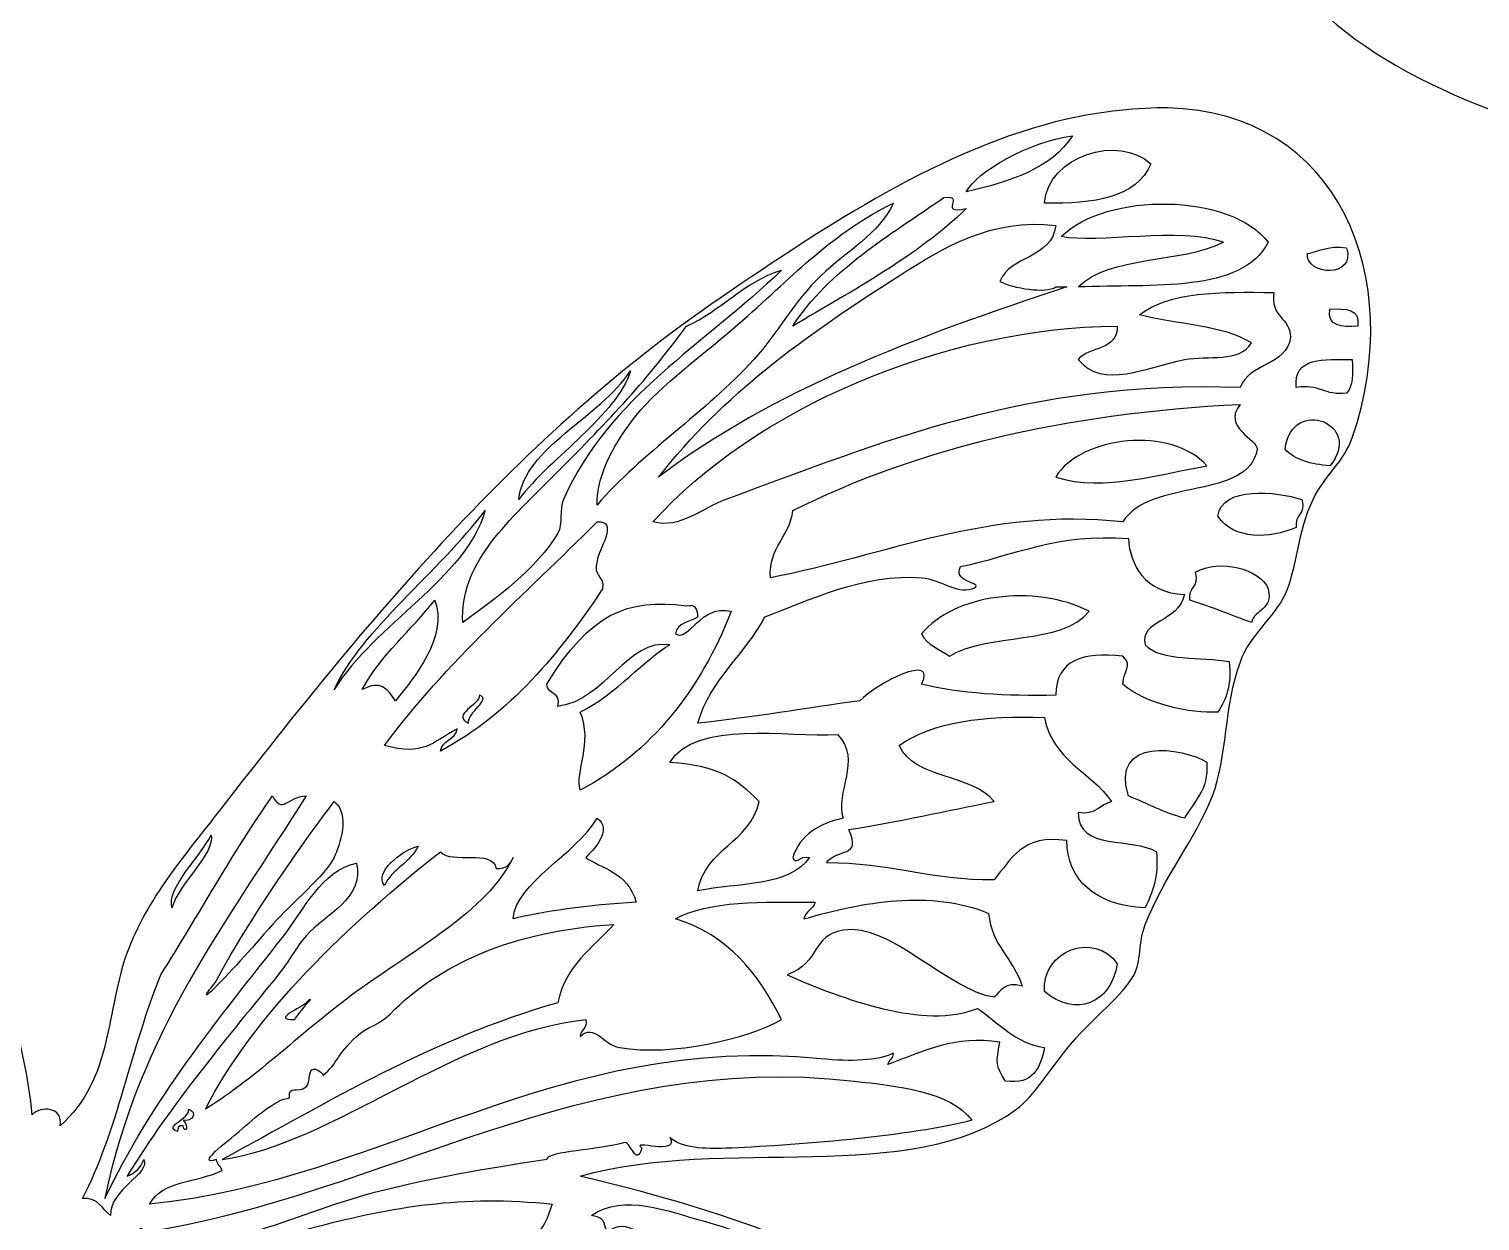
# Model space of a CAD drawing. Header units: centimetres. Extents: x -64 to 65, y -66 to 66.
# Drawn here: x -10.832 to -8.226, y -56.397 to -54.255 of the extents above; entities that cross this region are included whole.
import ezdxf

# ---------------------------------------------------------------- set-up
doc = ezdxf.new("R2010")
doc.units = ezdxf.units.CM
doc.header["$MEASUREMENT"] = 0
doc.layers.add('Layer 1', color=7, linetype='Continuous')

msp = doc.modelspace()

# ---------------------------------------------------------------- linework, layer by layer
at = {"layer": 'Layer 1'}
for points, knots in [([(-6.26168, -50.54298), (-6.20718, -50.61315), (-6.20913, -50.66188), (-6.31042, -50.68916), (-6.31042, -50.68916), (-6.29076, -50.78317), (-6.08727, -50.69339), (-6.16424, -50.88403), (-6.16424, -50.88403), (-6.0428, -50.84305), (-5.9032, -50.82027), (-5.72569, -50.83529), (-5.72569, -50.83529), (-5.65298, -51.11993), (-5.26013, -51.08442), (-4.99478, -51.17642), (-4.99478, -51.17642), (-5.0935, -51.35557), (-4.94488, -51.32374), (-4.79989, -51.37131), (-4.79989, -51.37131), (-4.77925, -51.47315), (-4.83331, -51.50037), (-4.8486, -51.5662), (-4.8486, -51.5662), (-4.72223, -51.63473), (-4.52631, -51.63375), (-4.41008, -51.71238), (-4.41008, -51.71238), (-4.55047, -51.9395), (-4.29096, -51.95593), (-4.11772, -52.00472), (-4.11772, -52.00472), (-4.27443, -52.19014), (-4.06218, -52.18802), (-4.16646, -52.34585), (-4.16646, -52.34585), (-4.12503, -52.41811), (-4.04383, -52.45063), (-3.92283, -52.44332), (-3.92283, -52.44332), (-3.98024, -52.65829), (-3.86462, -52.83146), (-3.63047, -52.88184), (-3.63047, -52.88184), (-3.46243, -53.27221), (-3.70754, -53.49025), (-3.48429, -53.66149), (-3.48429, -53.66149), (-3.50559, -53.72144), (-3.54668, -53.76153), (-3.63047, -53.75894), (-3.63047, -53.75894), (-3.63846, -53.91311), (-3.50098, -53.92176), (-3.533, -54.10004), (-3.533, -54.10004), (-3.7135, -54.08443), (-3.60068, -54.79841), (-3.82536, -54.83095), (-3.82536, -54.83095), (-3.82644, -54.94573), (-3.74141, -54.97441), (-3.77662, -55.12329), (-3.77662, -55.12329), (-3.9096, -55.1588), (-3.87473, -55.02645), (-3.97157, -55.02582), (-3.97157, -55.02582), (-3.89955, -55.24394), (-4.11426, -55.17552), (-4.06902, -55.36695), (-4.06902, -55.36695), (-4.1838, -55.36803), (-4.2125, -55.28297), (-4.36138, -55.31821), (-4.36138, -55.31821), (-4.42967, -55.33541), (-4.36561, -55.40399), (-4.31264, -55.41568), (-4.31264, -55.41568), (-4.61048, -55.56607), (-4.97233, -55.36157), (-5.14102, -55.22076), (-5.14102, -55.22076), (-5.5847, -55.3345), (-6.12929, -55.22891), (-6.55408, -55.17202), (-6.55408, -55.17202), (-6.57744, -55.01869), (-6.48465, -54.98155), (-6.45661, -54.87966), (-6.45661, -54.87966), (-6.74694, -54.74766), (-7.13072, -54.70916), (-7.28497, -54.44111), (-7.28497, -54.44111), (-7.62287, -54.59639), (-8.443, -54.44452), (-8.60061, -54.10004), (-8.60061, -54.10004), (-8.38288, -54.0885), (-8.06282, -53.98063), (-7.8697, -54.10004), (-7.8697, -54.10004), (-7.82864, -53.79836), (-8.6303, -53.91912), (-8.84424, -53.71023), (-8.84424, -53.71023), (-8.86461, -53.43001), (-8.34449, -53.6902), (-8.30825, -53.4666), (-8.30825, -53.4666), (-8.81829, -52.97485), (-9.20373, -53.86337), (-9.72131, -53.66152), (-9.72131, -53.66152), (-9.68959, -53.23848), (-9.2912, -53.18204), (-9.08787, -52.93061), (-9.08787, -52.93061), (-8.97185, -52.47812), (-8.89197, -51.98959), (-8.84424, -51.46879), (-8.84424, -51.46879), (-8.68274, -51.4354), (-8.62339, -51.29985), (-8.60061, -51.12772), (-8.60061, -51.12772), (-8.12081, -51.03903), (-8.06848, -50.52286), (-7.38244, -50.64046), (-7.38244, -50.64046), (-7.13471, -50.45784), (-6.80642, -50.30312), (-6.55408, -50.59172), (-6.55408, -50.59172), (-6.43922, -50.5928), (-6.41056, -50.50777), (-6.26168, -50.54298)], [0, 0, 0, 0, 0.0277778, 0.0277778, 0.0277778, 0.0277778, 0.0555556, 0.0555556, 0.0555556, 0.0555556, 0.0833333, 0.0833333, 0.0833333, 0.0833333, 0.1111111, 0.1111111, 0.1111111, 0.1111111, 0.1388889, 0.1388889, 0.1388889, 0.1388889, 0.1666667, 0.1666667, 0.1666667, 0.1666667, 0.1944444, 0.1944444, 0.1944444, 0.1944444, 0.2222222, 0.2222222, 0.2222222, 0.2222222, 0.25, 0.25, 0.25, 0.25, 0.2777778, 0.2777778, 0.2777778, 0.2777778, 0.3055556, 0.3055556, 0.3055556, 0.3055556, 0.3333333, 0.3333333, 0.3333333, 0.3333333, 0.3611111, 0.3611111, 0.3611111, 0.3611111, 0.3888889, 0.3888889, 0.3888889, 0.3888889, 0.4166667, 0.4166667, 0.4166667, 0.4166667, 0.4444444, 0.4444444, 0.4444444, 0.4444444, 0.4722222, 0.4722222, 0.4722222, 0.4722222, 0.5, 0.5, 0.5, 0.5, 0.5277778, 0.5277778, 0.5277778, 0.5277778, 0.5555556, 0.5555556, 0.5555556, 0.5555556, 0.5833333, 0.5833333, 0.5833333, 0.5833333, 0.6111111, 0.6111111, 0.6111111, 0.6111111, 0.6388889, 0.6388889, 0.6388889, 0.6388889, 0.6666667, 0.6666667, 0.6666667, 0.6666667, 0.6944444, 0.6944444, 0.6944444, 0.6944444, 0.7222222, 0.7222222, 0.7222222, 0.7222222, 0.75, 0.75, 0.75, 0.75, 0.7777778, 0.7777778, 0.7777778, 0.7777778, 0.8055556, 0.8055556, 0.8055556, 0.8055556, 0.8333333, 0.8333333, 0.8333333, 0.8333333, 0.8611111, 0.8611111, 0.8611111, 0.8611111, 0.8888889, 0.8888889, 0.8888889, 0.8888889, 0.9166667, 0.9166667, 0.9166667, 0.9166667, 0.9444444, 0.9444444, 0.9444444, 0.9444444, 1, 1, 1, 1]), ([(-14.84953, -52.34064), (-14.73362, -52.4392), (-14.82384, -52.47216), (-14.84953, -52.61554), (-14.84953, -52.61554), (-14.48565, -52.98733), (-13.67118, -53.01953), (-13.00385, -52.96897), (-13.00385, -52.96897), (-12.82295, -52.45608), (-12.74281, -51.84243), (-12.25772, -51.63378), (-12.25772, -51.63378), (-12.21668, -52.14252), (-11.83052, -52.30617), (-11.82573, -52.85115), (-11.82573, -52.85115), (-11.23693, -53.06081), (-10.78851, -53.4109), (-10.09784, -53.51875), (-10.09784, -53.51875), (-10.78293, -54.5297), (-12.02573, -53.47086), (-12.92528, -53.63654), (-12.92528, -53.63654), (-13.37941, -53.72012), (-13.8523, -54.04119), (-14.339, -54.22558), (-14.339, -54.22558), (-15.34119, -54.60526), (-16.47495, -54.72482), (-17.79475, -54.46122), (-17.79475, -54.46122), (-17.70053, -54.85132), (-17.22785, -54.86296), (-17.24497, -55.36443), (-17.24497, -55.36443), (-17.80335, -55.59377), (-18.14511, -54.96642), (-18.42305, -54.65754), (-18.42305, -54.65754), (-18.50613, -54.77898), (-18.18958, -55.01034), (-18.34452, -55.20732), (-18.34452, -55.20732), (-19.00778, -55.05902), (-19.19352, -54.43315), (-19.40481, -53.83289), (-19.40481, -53.83289), (-20.54487, -53.29748), (-21.4734, -52.55038), (-22.89985, -52.30135), (-22.89985, -52.30135), (-23.04193, -52.12876), (-23.50453, -52.06891), (-23.41036, -51.79084), (-23.41036, -51.79084), (-23.0949, -51.55986), (-22.63976, -51.59957), (-22.23228, -51.55525), (-22.23228, -51.55525), (-21.83794, -51.51228), (-21.3958, -51.36224), (-21.01491, -51.35888), (-21.01491, -51.35888), (-20.67884, -51.35589), (-20.21603, -51.45738), (-19.71901, -51.4767), (-19.71901, -51.4767), (-18.97794, -51.50549), (-18.05494, -51.60579), (-17.28429, -51.75158), (-17.28429, -51.75158), (-16.52558, -51.89516), (-15.82103, -52.26857), (-14.84953, -52.34064)], [0, 0, 0, 0, 0.05, 0.05, 0.05, 0.05, 0.1, 0.1, 0.1, 0.1, 0.15, 0.15, 0.15, 0.15, 0.2, 0.2, 0.2, 0.2, 0.25, 0.25, 0.25, 0.25, 0.3, 0.3, 0.3, 0.3, 0.35, 0.35, 0.35, 0.35, 0.4, 0.4, 0.4, 0.4, 0.45, 0.45, 0.45, 0.45, 0.5, 0.5, 0.5, 0.5, 0.55, 0.55, 0.55, 0.55, 0.6, 0.6, 0.6, 0.6, 0.65, 0.65, 0.65, 0.65, 0.7, 0.7, 0.7, 0.7, 0.75, 0.75, 0.75, 0.75, 0.8, 0.8, 0.8, 0.8, 0.85, 0.85, 0.85, 0.85, 0.9, 0.9, 0.9, 0.9, 1, 1, 1, 1]), ([(-9.84208, -56.31611), (-9.45484, -56.40792), (-9.11233, -56.54447), (-8.94763, -56.8588), (-8.94763, -56.8588), (-9.017, -56.82099), (-9.01595, -56.7127), (-9.13858, -56.72815), (-9.13858, -56.72815), (-9.12022, -56.83369), (-9.022, -56.85946), (-8.92752, -56.88896), (-8.92752, -56.88896), (-8.87902, -56.96333), (-8.8764, -57.15444), (-8.88733, -57.29097), (-8.88733, -57.29097), (-8.90911, -57.56405), (-9.0537, -57.74026), (-9.23907, -57.84374), (-9.23907, -57.84374), (-9.29902, -57.87716), (-9.4296, -57.92431), (-9.52048, -57.93415), (-9.52048, -57.93415), (-9.8864, -57.97386), (-10.16815, -57.72415), (-10.31442, -57.47184), (-10.31442, -57.47184), (-10.27912, -57.50356), (-10.2592, -57.55066), (-10.22396, -57.58241), (-10.22396, -57.58241), (-10.30498, -57.29497), (-10.59451, -57.12886), (-10.68624, -56.81866), (-10.68624, -56.81866), (-10.71444, -56.83464), (-10.67216, -56.86382), (-10.68624, -56.89901), (-10.68624, -56.89901), (-10.71066, -56.89327), (-10.6815, -56.83398), (-10.71643, -56.83871), (-10.71643, -56.83871), (-10.77048, -56.89443), (-10.6864, -56.97473), (-10.71643, -57.04974), (-10.71643, -57.04974), (-10.7181, -57.05381), (-10.73664, -57.06083), (-10.73654, -57.05985), (-10.73654, -57.05985), (-10.74482, -57.11787), (-10.72257, -57.21476), (-10.72646, -57.29099), (-10.72646, -57.29099), (-10.72889, -57.33803), (-10.74805, -57.38907), (-10.74657, -57.42161), (-10.74657, -57.42161), (-10.74382, -57.48146), (-10.70807, -57.55284), (-10.71643, -57.62264), (-10.71643, -57.62264), (-10.72172, -57.6668), (-10.75858, -57.68027), (-10.74657, -57.70299), (-10.74657, -57.70299), (-10.74284, -57.72887), (-10.78007, -57.77467), (-10.81692, -57.75323), (-10.81692, -57.75323), (-10.80816, -57.72402), (-10.80187, -57.74193), (-10.77673, -57.74323), (-10.77673, -57.74323), (-10.80189, -57.5912), (-10.75583, -57.44504), (-10.79681, -57.30101), (-10.79681, -57.30101), (-10.78004, -57.24981), (-10.77451, -57.07588), (-10.78676, -56.99952), (-10.78676, -56.99952), (-10.78634, -57.0023), (-10.80372, -56.91649), (-10.80687, -56.96936), (-10.80687, -56.96936), (-10.80928, -56.92798), (-10.7938, -56.88633), (-10.79682, -56.83871), (-10.79682, -56.83871), (-10.80063, -56.77973), (-10.84672, -56.73298), (-10.81693, -56.688), (-10.81693, -56.688), (-10.87808, -56.69543), (-10.82164, -56.78367), (-10.81693, -56.81865), (-10.81693, -56.81865), (-10.85466, -56.83781), (-10.86223, -56.88723), (-10.86717, -56.93922), (-10.86717, -56.93922), (-10.93739, -57.04902), (-11.03142, -57.14406), (-11.11844, -57.25074), (-11.11844, -57.25074), (-11.26565, -57.43134), (-11.3532, -57.60406), (-11.55053, -57.75321), (-11.55053, -57.75321), (-11.70671, -57.87129), (-11.87353, -57.94061), (-12.14351, -57.89392), (-12.14351, -57.89392), (-12.25839, -57.87405), (-12.33068, -57.81552), (-12.42484, -57.7633), (-12.42484, -57.7633), (-12.62907, -57.65006), (-12.77867, -57.3379), (-12.72636, -56.95928), (-12.72636, -56.95928), (-12.71281, -56.86133), (-12.65365, -56.7809), (-12.58571, -56.70801), (-12.58571, -56.70801), (-12.5406, -56.65967), (-12.49641, -56.60493), (-12.45503, -56.56736), (-12.45503, -56.56736), (-12.28826, -56.41586), (-12.01624, -56.37091), (-11.78169, -56.30603), (-11.78169, -56.30603), (-11.83334, -56.27068), (-11.90406, -56.28055), (-11.96261, -56.27589), (-11.96261, -56.27589), (-12.15417, -56.26078), (-12.41955, -56.25729), (-12.54551, -56.16535), (-12.54551, -56.16535), (-12.56811, -56.14881), (-12.59954, -56.10193), (-12.63594, -56.05475), (-12.63594, -56.05475), (-12.67378, -56.00575), (-12.72428, -55.96111), (-12.74648, -55.9141), (-12.74648, -55.9141), (-12.76812, -55.8683), (-12.77323, -55.808), (-12.7967, -55.75329), (-12.7967, -55.75329), (-12.81498, -55.7108), (-12.84972, -55.66704), (-12.86708, -55.62267), (-12.86708, -55.62267), (-12.89425, -55.55314), (-12.89272, -55.4713), (-12.9173, -55.40156), (-12.9173, -55.40156), (-12.94212, -55.33139), (-12.99503, -55.26345), (-13.02784, -55.19048), (-13.02784, -55.19048), (-13.06139, -55.11603), (-13.09269, -55.04096), (-13.14846, -54.9895), (-13.14846, -54.9895), (-13.19857, -54.83602), (-13.19228, -54.66176), (-13.12835, -54.52722), (-13.12835, -54.52722), (-13.02339, -54.44581), (-12.95698, -54.36641), (-12.78667, -54.36641), (-12.78667, -54.36641), (-12.54048, -54.36641), (-12.2683, -54.52164), (-12.09325, -54.62774), (-12.09325, -54.62774), (-11.69717, -54.86772), (-11.41663, -55.22996), (-11.13847, -55.57241), (-11.13847, -55.57241), (-10.99163, -55.7532), (-10.84994, -55.94605), (-10.8269, -56.20553), (-10.8269, -56.20553), (-10.81198, -56.18958), (-10.76964, -56.19085), (-10.77673, -56.22564), (-10.77673, -56.22564), (-10.68151, -56.14182), (-10.69384, -56.01635), (-10.65611, -55.91412), (-10.65611, -55.91412), (-10.62026, -55.81691), (-10.55168, -55.73846), (-10.48527, -55.65279), (-10.48527, -55.65279), (-10.22968, -55.32325), (-9.9515, -54.9839), (-9.59079, -54.73828), (-9.59079, -54.73828), (-9.40217, -54.60985), (-9.19077, -54.46769), (-8.96772, -54.41671), (-8.96772, -54.41671), (-8.90896, -54.40327), (-8.83524, -54.39557), (-8.78682, -54.3966), (-8.78682, -54.3966), (-8.48094, -54.40303), (-8.35621, -54.69992), (-8.45514, -54.98953), (-8.45514, -54.98953), (-8.46914, -55.03043), (-8.50546, -55.05893), (-8.52555, -55.1001), (-8.52555, -55.1001), (-8.55286, -55.15627), (-8.55471, -55.22631), (-8.57579, -55.27092), (-8.57579, -55.27092), (-8.59553, -55.31288), (-8.63934, -55.34508), (-8.65614, -55.39154), (-8.65614, -55.39154), (-8.68577, -55.47361), (-8.67892, -55.56191), (-8.70638, -55.63271), (-8.70638, -55.63271), (-8.73617, -55.70949), (-8.7938, -55.77879), (-8.827, -55.86388), (-8.827, -55.86388), (-8.83928, -55.89542), (-8.83436, -55.93127), (-8.84711, -55.95434), (-8.84711, -55.95434), (-8.86799, -55.99215), (-8.92119, -56.03215), (-8.95763, -56.07496), (-8.95763, -56.07496), (-8.99549, -56.11941), (-9.02685, -56.17246), (-9.05815, -56.19556), (-9.05815, -56.19556), (-9.24901, -56.33625), (-9.58363, -56.24184), (-9.84208, -56.31611)], [0, 0, 0, 0, 0.0153846, 0.0153846, 0.0153846, 0.0153846, 0.0307692, 0.0307692, 0.0307692, 0.0307692, 0.0461538, 0.0461538, 0.0461538, 0.0461538, 0.0615385, 0.0615385, 0.0615385, 0.0615385, 0.0769231, 0.0769231, 0.0769231, 0.0769231, 0.0923077, 0.0923077, 0.0923077, 0.0923077, 0.1076923, 0.1076923, 0.1076923, 0.1076923, 0.1230769, 0.1230769, 0.1230769, 0.1230769, 0.1384615, 0.1384615, 0.1384615, 0.1384615, 0.1538462, 0.1538462, 0.1538462, 0.1538462, 0.1692308, 0.1692308, 0.1692308, 0.1692308, 0.1846154, 0.1846154, 0.1846154, 0.1846154, 0.2, 0.2, 0.2, 0.2, 0.2153846, 0.2153846, 0.2153846, 0.2153846, 0.2307692, 0.2307692, 0.2307692, 0.2307692, 0.2461538, 0.2461538, 0.2461538, 0.2461538, 0.2615385, 0.2615385, 0.2615385, 0.2615385, 0.2769231, 0.2769231, 0.2769231, 0.2769231, 0.2923077, 0.2923077, 0.2923077, 0.2923077, 0.3076923, 0.3076923, 0.3076923, 0.3076923, 0.3230769, 0.3230769, 0.3230769, 0.3230769, 0.3384615, 0.3384615, 0.3384615, 0.3384615, 0.3538462, 0.3538462, 0.3538462, 0.3538462, 0.3692308, 0.3692308, 0.3692308, 0.3692308, 0.3846154, 0.3846154, 0.3846154, 0.3846154, 0.4, 0.4, 0.4, 0.4, 0.4153846, 0.4153846, 0.4153846, 0.4153846, 0.4307692, 0.4307692, 0.4307692, 0.4307692, 0.4461538, 0.4461538, 0.4461538, 0.4461538, 0.4615385, 0.4615385, 0.4615385, 0.4615385, 0.4769231, 0.4769231, 0.4769231, 0.4769231, 0.4923077, 0.4923077, 0.4923077, 0.4923077, 0.5076923, 0.5076923, 0.5076923, 0.5076923, 0.5230769, 0.5230769, 0.5230769, 0.5230769, 0.5384615, 0.5384615, 0.5384615, 0.5384615, 0.5538462, 0.5538462, 0.5538462, 0.5538462, 0.5692308, 0.5692308, 0.5692308, 0.5692308, 0.5846154, 0.5846154, 0.5846154, 0.5846154, 0.6, 0.6, 0.6, 0.6, 0.6153846, 0.6153846, 0.6153846, 0.6153846, 0.6307692, 0.6307692, 0.6307692, 0.6307692, 0.6461538, 0.6461538, 0.6461538, 0.6461538, 0.6615385, 0.6615385, 0.6615385, 0.6615385, 0.6769231, 0.6769231, 0.6769231, 0.6769231, 0.6923077, 0.6923077, 0.6923077, 0.6923077, 0.7076923, 0.7076923, 0.7076923, 0.7076923, 0.7230769, 0.7230769, 0.7230769, 0.7230769, 0.7384615, 0.7384615, 0.7384615, 0.7384615, 0.7538462, 0.7538462, 0.7538462, 0.7538462, 0.7692308, 0.7692308, 0.7692308, 0.7692308, 0.7846154, 0.7846154, 0.7846154, 0.7846154, 0.8, 0.8, 0.8, 0.8, 0.8153846, 0.8153846, 0.8153846, 0.8153846, 0.8307692, 0.8307692, 0.8307692, 0.8307692, 0.8461538, 0.8461538, 0.8461538, 0.8461538, 0.8615385, 0.8615385, 0.8615385, 0.8615385, 0.8769231, 0.8769231, 0.8769231, 0.8769231, 0.8923077, 0.8923077, 0.8923077, 0.8923077, 0.9076923, 0.9076923, 0.9076923, 0.9076923, 0.9230769, 0.9230769, 0.9230769, 0.9230769, 0.9384615, 0.9384615, 0.9384615, 0.9384615, 0.9538462, 0.9538462, 0.9538462, 0.9538462, 0.9692308, 0.9692308, 0.9692308, 0.9692308, 1, 1, 1, 1]), ([(-9.1486, -54.54737), (-9.06989, -54.52888), (-8.99591, -54.50578), (-8.95765, -54.44685), (-8.95765, -54.44685), (-9.03761, -54.45752), (-9.12855, -54.51041), (-9.1486, -54.54737)], [0, 0, 0, 0, 0.3333333, 0.3333333, 0.3333333, 0.3333333, 1, 1, 1, 1]), ([(-9.00792, -54.56748), (-8.91936, -54.56891), (-8.84279, -54.55843), (-8.817, -54.49713), (-8.817, -54.49713), (-8.87381, -54.44347), (-9.00155, -54.48215), (-9.00792, -54.56748)], [0, 0, 0, 0, 0.3333333, 0.3333333, 0.3333333, 0.3333333, 1, 1, 1, 1]), ([(-9.46018, -54.78854), (-9.35093, -54.72361), (-9.23729, -54.66302), (-9.14863, -54.57751), (-9.14863, -54.57751), (-9.20229, -54.58825), (-9.14739, -54.55253), (-9.18885, -54.55735), (-9.18885, -54.55735), (-9.28722, -54.62656), (-9.39424, -54.68702), (-9.46018, -54.78854)], [0, 0, 0, 0, 0.25, 0.25, 0.25, 0.25, 0.5, 0.5, 0.5, 0.5, 1, 1, 1, 1]), ([(-8.97782, -54.62778), (-8.91363, -54.64074), (-8.76409, -54.61011), (-8.68633, -54.63778), (-8.68633, -54.63778), (-8.76182, -54.67625), (-8.89125, -54.66075), (-8.94763, -54.71819), (-8.94763, -54.71819), (-8.81251, -54.71261), (-8.65439, -54.73002), (-8.60592, -54.63778), (-8.60592, -54.63778), (-8.67434, -54.54878), (-8.89722, -54.54732), (-8.97782, -54.62778)], [0, 0, 0, 0, 0.2, 0.2, 0.2, 0.2, 0.4, 0.4, 0.4, 0.4, 0.6, 0.6, 0.6, 0.6, 1, 1, 1, 1]), ([(-9.55066, -54.77849), (-9.61937, -54.83887), (-9.69901, -54.89594), (-9.74158, -54.94936), (-9.74158, -54.94936), (-9.77571, -54.99212), (-9.81289, -55.05234), (-9.81193, -55.11012), (-9.81193, -55.11012), (-9.73253, -55.01783), (-9.61643, -54.94343), (-9.53049, -54.84884), (-9.53049, -54.84884), (-9.48522, -54.79891), (-9.45871, -54.74459), (-9.40987, -54.69813), (-9.40987, -54.69813), (-9.36296, -54.65342), (-9.30568, -54.62368), (-9.27927, -54.56748), (-9.27927, -54.56748), (-9.38996, -54.62207), (-9.4542, -54.69382), (-9.55066, -54.77849)], [0, 0, 0, 0, 0.1428571, 0.1428571, 0.1428571, 0.1428571, 0.2857143, 0.2857143, 0.2857143, 0.2857143, 0.4285714, 0.4285714, 0.4285714, 0.4285714, 0.5714286, 0.5714286, 0.5714286, 0.5714286, 0.7142857, 0.7142857, 0.7142857, 0.7142857, 1, 1, 1, 1]), ([(-9.08833, -54.70813), (-9.06923, -54.66027), (-8.99424, -54.66823), (-8.98781, -54.60761), (-8.98781, -54.60761), (-9.10174, -54.59343), (-9.19207, -54.6487), (-9.26922, -54.69812), (-9.26922, -54.69812), (-9.44115, -54.80813), (-9.58415, -54.91042), (-9.70136, -55.05986), (-9.70136, -55.05986), (-9.49819, -54.90466), (-9.2377, -54.80668), (-8.96772, -54.71818), (-8.96772, -54.71818), (-8.97444, -54.71818), (-8.98111, -54.71818), (-8.9878, -54.71818), (-8.9878, -54.71818), (-9.00501, -54.73028), (-9.06478, -54.72073), (-9.08833, -54.70813)], [0, 0, 0, 0, 0.1428571, 0.1428571, 0.1428571, 0.1428571, 0.2857143, 0.2857143, 0.2857143, 0.2857143, 0.4285714, 0.4285714, 0.4285714, 0.4285714, 0.5714286, 0.5714286, 0.5714286, 0.5714286, 0.7142857, 0.7142857, 0.7142857, 0.7142857, 1, 1, 1, 1]), ([(-8.53556, -54.65789), (-8.53929, -54.69834), (-8.44764, -54.70337), (-8.46523, -54.64789), (-8.46523, -54.64789), (-8.49791, -54.64204), (-8.51202, -54.65469), (-8.53556, -54.65789)], [0, 0, 0, 0, 0.3333333, 0.3333333, 0.3333333, 0.3333333, 1, 1, 1, 1]), ([(-9.65113, -54.78854), (-9.72725, -54.89231), (-9.79721, -54.9647), (-9.89235, -55.05987), (-9.89235, -55.05987), (-9.97905, -55.14657), (-10.05803, -55.21709), (-10.05311, -55.32117), (-10.05311, -55.32117), (-9.99411, -55.27833), (-9.91984, -55.22425), (-9.88227, -55.16038), (-9.88227, -55.16038), (-9.87343, -55.14533), (-9.87957, -55.11664), (-9.87224, -55.10011), (-9.87224, -55.10011), (-9.79035, -54.91509), (-9.61845, -54.82166), (-9.48029, -54.68805), (-9.48029, -54.68805), (-9.54969, -54.70914), (-9.58839, -54.76081), (-9.65113, -54.78854)], [0, 0, 0, 0, 0.1428571, 0.1428571, 0.1428571, 0.1428571, 0.2857143, 0.2857143, 0.2857143, 0.2857143, 0.4285714, 0.4285714, 0.4285714, 0.4285714, 0.5714286, 0.5714286, 0.5714286, 0.5714286, 0.7142857, 0.7142857, 0.7142857, 0.7142857, 1, 1, 1, 1]), ([(-8.83711, -54.76843), (-8.77062, -54.78568), (-8.68775, -54.78663), (-8.63608, -54.81867), (-8.63608, -54.81867), (-8.65841, -54.85531), (-8.71331, -54.84013), (-8.7567, -54.84883), (-8.7567, -54.84883), (-8.827, -54.86296), (-8.90217, -54.90267), (-8.94765, -54.84883), (-8.94765, -54.84883), (-8.92841, -54.82449), (-8.87603, -54.83338), (-8.87732, -54.78853), (-8.87732, -54.78853), (-9.19276, -54.79131), (-9.52928, -54.9381), (-9.71142, -55.14029), (-9.71142, -55.14029), (-9.66369, -55.15389), (-9.62133, -55.11489), (-9.58077, -55.10007), (-9.58077, -55.10007), (-9.2983, -54.99694), (-9.0389, -54.88515), (-8.65618, -54.89907), (-8.65618, -54.89907), (-8.64115, -54.85385), (-8.57334, -54.86134), (-8.56575, -54.80861), (-8.56575, -54.80861), (-8.56689, -54.77292), (-8.6029, -54.77204), (-8.59594, -54.7282), (-8.59594, -54.7282), (-8.69103, -54.72692), (-8.78573, -54.72602), (-8.83711, -54.76843)], [0, 0, 0, 0, 0.0909091, 0.0909091, 0.0909091, 0.0909091, 0.1818182, 0.1818182, 0.1818182, 0.1818182, 0.2727273, 0.2727273, 0.2727273, 0.2727273, 0.3636364, 0.3636364, 0.3636364, 0.3636364, 0.4545455, 0.4545455, 0.4545455, 0.4545455, 0.5454545, 0.5454545, 0.5454545, 0.5454545, 0.6363636, 0.6363636, 0.6363636, 0.6363636, 0.7272727, 0.7272727, 0.7272727, 0.7272727, 0.8181818, 0.8181818, 0.8181818, 0.8181818, 1, 1, 1, 1]), ([(-8.44516, -54.78854), (-8.44053, -54.75716), (-8.46664, -54.75642), (-8.4954, -54.75838), (-8.4954, -54.75838), (-8.5, -54.78981), (-8.47392, -54.7905), (-8.44516, -54.78854)], [0, 0, 0, 0, 0.3333333, 0.3333333, 0.3333333, 0.3333333, 1, 1, 1, 1]), ([(-8.55567, -54.89911), (-8.51432, -54.89117), (-8.50413, -54.91454), (-8.46524, -54.90916), (-8.46524, -54.90916), (-8.45365, -54.89728), (-8.45386, -54.87365), (-8.45516, -54.84886), (-8.45516, -54.84886), (-8.50567, -54.84868), (-8.56163, -54.84294), (-8.55567, -54.89911)], [0, 0, 0, 0, 0.25, 0.25, 0.25, 0.25, 0.5, 0.5, 0.5, 0.5, 1, 1, 1, 1]), ([(-9.95265, -55.10009), (-9.89285, -55.02243), (-9.77644, -54.94803), (-9.75162, -54.86895), (-9.75162, -54.86895), (-9.80609, -54.95192), (-9.94227, -55.00648), (-9.95265, -55.10009)], [0, 0, 0, 0, 0.3333333, 0.3333333, 0.3333333, 0.3333333, 1, 1, 1, 1]), ([(-8.57583, -55.00963), (-8.55876, -55.02945), (-8.52905, -55.03659), (-8.49542, -55.03979), (-8.49542, -55.03979), (-8.43259, -54.96489), (-8.56361, -54.91263), (-8.57583, -55.00963)], [0, 0, 0, 0, 0.3333333, 0.3333333, 0.3333333, 0.3333333, 1, 1, 1, 1]), ([(-9.46018, -55.1202), (-9.4656, -55.16835), (-9.50373, -55.18381), (-9.50042, -55.24077), (-9.50042, -55.24077), (-9.29341, -55.20156), (-9.10979, -55.11409), (-8.86727, -55.14031), (-8.86727, -55.14031), (-8.81877, -55.06154), (-8.6397, -55.10155), (-8.6261, -55.00966), (-8.6261, -55.00966), (-8.62361, -54.99318), (-8.69058, -54.9695), (-8.65621, -54.92928), (-8.65621, -54.92928), (-8.9726, -54.94454), (-9.23949, -55.00923), (-9.46018, -55.1202)], [0, 0, 0, 0, 0.1666667, 0.1666667, 0.1666667, 0.1666667, 0.3333333, 0.3333333, 0.3333333, 0.3333333, 0.5, 0.5, 0.5, 0.5, 0.6666667, 0.6666667, 0.6666667, 0.6666667, 1, 1, 1, 1]), ([(-8.71649, -55.03979), (-8.79539, -55.05254), (-8.90133, -55.08779), (-8.98782, -55.05987), (-8.98782, -55.05987), (-8.94355, -54.98568), (-8.77819, -54.96766), (-8.71649, -55.03979)], [0, 0, 0, 0, 0.3333333, 0.3333333, 0.3333333, 0.3333333, 1, 1, 1, 1]), ([(-8.6964, -55.13022), (-8.66814, -55.17303), (-8.60298, -55.17128), (-8.55569, -55.15035), (-8.55569, -55.15035), (-8.55982, -55.12611), (-8.53735, -55.12847), (-8.54569, -55.10011), (-8.54569, -55.10011), (-8.59015, -55.08551), (-8.6904, -55.07572), (-8.6964, -55.13022)], [0, 0, 0, 0, 0.25, 0.25, 0.25, 0.25, 0.5, 0.5, 0.5, 0.5, 1, 1, 1, 1]), ([(-10.01294, -55.1202), (-10.09509, -55.22892), (-10.2344, -55.33414), (-10.28424, -55.44177), (-10.28424, -55.44177), (-10.2112, -55.32387), (-10.04805, -55.24254), (-10.01294, -55.1202)], [0, 0, 0, 0, 0.3333333, 0.3333333, 0.3333333, 0.3333333, 1, 1, 1, 1]), ([(-10.19381, -55.54229), (-10.12229, -55.56123), (-10.10922, -55.53721), (-10.06316, -55.51213), (-10.06316, -55.51213), (-10.06615, -55.53261), (-10.09036, -55.53184), (-10.09338, -55.55235), (-10.09338, -55.55235), (-9.9668, -55.48459), (-9.87997, -55.37714), (-9.80189, -55.26086), (-9.80189, -55.26086), (-9.79776, -55.23668), (-9.82025, -55.23903), (-9.81194, -55.21062), (-9.81194, -55.21062), (-9.81099, -55.19279), (-9.77056, -55.13701), (-9.81194, -55.14032), (-9.81194, -55.14032), (-9.94227, -55.27122), (-10.08277, -55.39203), (-10.19381, -55.54229)], [0, 0, 0, 0, 0.1428571, 0.1428571, 0.1428571, 0.1428571, 0.2857143, 0.2857143, 0.2857143, 0.2857143, 0.4285714, 0.4285714, 0.4285714, 0.4285714, 0.5714286, 0.5714286, 0.5714286, 0.5714286, 0.7142857, 0.7142857, 0.7142857, 0.7142857, 1, 1, 1, 1]), ([(-9.22901, -55.43174), (-9.15929, -55.44915), (-9.07687, -55.45381), (-8.98782, -55.45185), (-8.98782, -55.45185), (-8.98732, -55.38867), (-8.93895, -55.37348), (-8.86725, -55.3815), (-8.86725, -55.3815), (-8.84841, -55.40066), (-8.86614, -55.40674), (-8.86725, -55.43174), (-8.86725, -55.43174), (-8.82717, -55.46762), (-8.74604, -55.48524), (-8.69638, -55.48198), (-8.69638, -55.48198), (-8.68191, -55.45962), (-8.67117, -55.43351), (-8.67627, -55.39152), (-8.67627, -55.39152), (-8.72644, -55.38144), (-8.79771, -55.39234), (-8.82703, -55.36136), (-8.82703, -55.36136), (-8.83798, -55.31651), (-8.76681, -55.32165), (-8.75668, -55.2709), (-8.75668, -55.2709), (-8.8287, -55.26765), (-8.85439, -55.21669), (-8.85714, -55.17044), (-8.85714, -55.17044), (-8.98467, -55.16012), (-9.06164, -55.20047), (-9.15866, -55.22068), (-9.15866, -55.22068), (-9.1753, -55.25214), (-9.10857, -55.24899), (-9.13855, -55.26084), (-9.13855, -55.26084), (-9.16813, -55.26928), (-9.19422, -55.24396), (-9.22898, -55.24073), (-9.22898, -55.24073), (-9.32889, -55.23165), (-9.43702, -55.28325), (-9.51036, -55.31108), (-9.51036, -55.31108), (-9.54558, -55.37977), (-9.60773, -55.42146), (-9.63098, -55.50206), (-9.63098, -55.50206), (-9.53089, -55.49166), (-9.43683, -55.47513), (-9.33957, -55.46184), (-9.33957, -55.46184), (-9.3119, -55.43121), (-9.19866, -55.37396), (-9.22901, -55.43174)], [0, 0, 0, 0, 0.0625, 0.0625, 0.0625, 0.0625, 0.125, 0.125, 0.125, 0.125, 0.1875, 0.1875, 0.1875, 0.1875, 0.25, 0.25, 0.25, 0.25, 0.3125, 0.3125, 0.3125, 0.3125, 0.375, 0.375, 0.375, 0.375, 0.4375, 0.4375, 0.4375, 0.4375, 0.5, 0.5, 0.5, 0.5, 0.5625, 0.5625, 0.5625, 0.5625, 0.625, 0.625, 0.625, 0.625, 0.6875, 0.6875, 0.6875, 0.6875, 0.75, 0.75, 0.75, 0.75, 0.8125, 0.8125, 0.8125, 0.8125, 0.875, 0.875, 0.875, 0.875, 1, 1, 1, 1]), ([(-8.73659, -55.23071), (-8.72828, -55.25913), (-8.75075, -55.25677), (-8.74662, -55.28095), (-8.74662, -55.28095), (-8.70836, -55.29288), (-8.67285, -55.30773), (-8.63608, -55.32117), (-8.63608, -55.32117), (-8.6305, -55.29664), (-8.59721, -55.29977), (-8.60592, -55.26087), (-8.60592, -55.26087), (-8.62026, -55.22489), (-8.69328, -55.2055), (-8.73659, -55.23071)], [0, 0, 0, 0, 0.2, 0.2, 0.2, 0.2, 0.4, 0.4, 0.4, 0.4, 0.6, 0.6, 0.6, 0.6, 1, 1, 1, 1]), ([(-8.92754, -55.30107), (-8.97657, -55.36264), (-9.11095, -55.33877), (-9.17879, -55.38148), (-9.17879, -55.38148), (-9.19657, -55.36912), (-9.21951, -55.3619), (-9.22901, -55.34126), (-9.22901, -55.34126), (-9.17033, -55.27096), (-9.02777, -55.25087), (-8.92754, -55.30107)], [0, 0, 0, 0, 0.25, 0.25, 0.25, 0.25, 0.5, 0.5, 0.5, 0.5, 1, 1, 1, 1]), ([(-10.23403, -55.4418), (-10.20003, -55.42442), (-10.19043, -55.43889), (-10.17378, -55.46191), (-10.17378, -55.46191), (-10.14005, -55.41844), (-10.07948, -55.34867), (-10.10337, -55.28099), (-10.10337, -55.28099), (-10.14592, -55.33562), (-10.19982, -55.37883), (-10.23403, -55.4418)], [0, 0, 0, 0, 0.25, 0.25, 0.25, 0.25, 0.5, 0.5, 0.5, 0.5, 1, 1, 1, 1]), ([(-9.63102, -55.31112), (-9.6321, -55.2989), (-9.63406, -55.28739), (-9.65113, -55.29101), (-9.65113, -55.29101), (-9.75913, -55.2772), (-9.82449, -55.30551), (-9.9024, -55.43172), (-9.9024, -55.43172), (-9.90227, -55.4517), (-9.87494, -55.4445), (-9.88227, -55.47194), (-9.88227, -55.47194), (-9.79596, -55.46101), (-9.75736, -55.34907), (-9.68129, -55.36137), (-9.68129, -55.36137), (-9.72434, -55.38539), (-9.77757, -55.45001), (-9.84208, -55.48199), (-9.84208, -55.48199), (-9.81843, -55.53893), (-9.85198, -55.58862), (-9.84208, -55.6227), (-9.84208, -55.6227), (-9.71333, -55.5538), (-9.62655, -55.44292), (-9.57075, -55.30107), (-9.57075, -55.30107), (-9.62565, -55.28673), (-9.64753, -55.3578), (-9.67121, -55.34129), (-9.67121, -55.34129), (-9.6684, -55.32059), (-9.64441, -55.32123), (-9.63102, -55.31112)], [0, 0, 0, 0, 0.1, 0.1, 0.1, 0.1, 0.2, 0.2, 0.2, 0.2, 0.3, 0.3, 0.3, 0.3, 0.4, 0.4, 0.4, 0.4, 0.5, 0.5, 0.5, 0.5, 0.6, 0.6, 0.6, 0.6, 0.7, 0.7, 0.7, 0.7, 0.8, 0.8, 0.8, 0.8, 1, 1, 1, 1]), ([(-10.023, -55.45182), (-10.00043, -55.45912), (-10.04515, -55.48206), (-10.04308, -55.50206), (-10.04308, -55.50206), (-10.07449, -55.48588), (-10.02247, -55.47024), (-10.023, -55.45182)], [0, 0, 0, 0, 0.3333333, 0.3333333, 0.3333333, 0.3333333, 1, 1, 1, 1]), ([(-9.68129, -55.57245), (-9.59096, -55.57888), (-9.5617, -55.60269), (-9.5205, -55.6428), (-9.5205, -55.6428), (-9.53677, -55.71694), (-9.61731, -55.72681), (-9.63102, -55.80356), (-9.63102, -55.80356), (-9.55903, -55.78851), (-9.46457, -55.79581), (-9.42999, -55.74326), (-9.42999, -55.74326), (-9.44732, -55.73932), (-9.45581, -55.75818), (-9.46018, -55.74326), (-9.46018, -55.74326), (-9.44711, -55.70273), (-9.41369, -55.68256), (-9.36975, -55.67296), (-9.36975, -55.67296), (-9.38576, -55.62645), (-9.33488, -55.56837), (-9.37978, -55.5222), (-9.37978, -55.5222), (-9.46901, -55.52755), (-9.6352, -55.49596), (-9.68129, -55.57245)], [0, 0, 0, 0, 0.125, 0.125, 0.125, 0.125, 0.25, 0.25, 0.25, 0.25, 0.375, 0.375, 0.375, 0.375, 0.5, 0.5, 0.5, 0.5, 0.625, 0.625, 0.625, 0.625, 0.75, 0.75, 0.75, 0.75, 1, 1, 1, 1]), ([(-9.26923, -55.54229), (-9.24044, -55.60389), (-9.1385, -55.59243), (-9.09844, -55.64281), (-9.09844, -55.64281), (-9.18567, -55.65943), (-9.26928, -55.67961), (-9.35972, -55.69305), (-9.35972, -55.69305), (-9.33615, -55.74687), (-9.37901, -55.72417), (-9.39994, -55.7533), (-9.39994, -55.7533), (-9.28794, -55.7519), (-9.21108, -55.78558), (-9.09845, -55.78346), (-9.09845, -55.78346), (-9.06808, -55.74682), (-9.04709, -55.7008), (-8.96777, -55.71311), (-8.96777, -55.71311), (-8.96793, -55.78106), (-8.91811, -55.83019), (-8.82709, -55.83373), (-8.82709, -55.83373), (-8.81413, -55.8065), (-8.80251, -55.7779), (-8.80698, -55.73321), (-8.80698, -55.73321), (-8.84992, -55.70585), (-8.94721, -55.73276), (-8.94766, -55.66286), (-8.94766, -55.66286), (-8.91604, -55.6677), (-8.90834, -55.6486), (-8.88739, -55.6428), (-8.88739, -55.6428), (-8.92417, -55.58912), (-8.99423, -55.56877), (-9.00796, -55.49204), (-9.00796, -55.49204), (-9.1159, -55.48791), (-9.20856, -55.49913), (-9.26923, -55.54229)], [0, 0, 0, 0, 0.0833333, 0.0833333, 0.0833333, 0.0833333, 0.1666667, 0.1666667, 0.1666667, 0.1666667, 0.25, 0.25, 0.25, 0.25, 0.3333333, 0.3333333, 0.3333333, 0.3333333, 0.4166667, 0.4166667, 0.4166667, 0.4166667, 0.5, 0.5, 0.5, 0.5, 0.5833333, 0.5833333, 0.5833333, 0.5833333, 0.6666667, 0.6666667, 0.6666667, 0.6666667, 0.75, 0.75, 0.75, 0.75, 0.8333333, 0.8333333, 0.8333333, 0.8333333, 1, 1, 1, 1]), ([(-8.85717, -55.63269), (-8.82415, -55.64655), (-8.7933, -55.66259), (-8.75671, -55.67293), (-8.75671, -55.67293), (-8.74036, -55.6424), (-8.71242, -55.62337), (-8.71649, -55.57241), (-8.71649, -55.57241), (-8.75948, -55.54517), (-8.89101, -55.5258), (-8.85717, -55.63269)], [0, 0, 0, 0, 0.25, 0.25, 0.25, 0.25, 0.5, 0.5, 0.5, 0.5, 1, 1, 1, 1]), ([(-10.38476, -55.95435), (-10.36764, -55.93318), (-10.3511, -55.90291), (-10.33454, -55.884), (-10.33454, -55.884), (-10.30078, -55.8455), (-10.22902, -55.81732), (-10.24405, -55.75335), (-10.24405, -55.75335), (-10.30813, -55.76811), (-10.33843, -55.83783), (-10.37473, -55.884), (-10.37473, -55.884), (-10.49228, -56.03375), (-10.61243, -56.17965), (-10.69633, -56.35633), (-10.69633, -56.35633), (-10.63415, -56.05674), (-10.47395, -55.85513), (-10.33451, -55.63272), (-10.33451, -55.63272), (-10.36848, -55.63439), (-10.37809, -55.66653), (-10.39481, -55.63272), (-10.39481, -55.63272), (-10.46699, -55.73469), (-10.52803, -55.84788), (-10.59581, -55.95435), (-10.59581, -55.95435), (-10.64817, -56.08286), (-10.67407, -56.23785), (-10.73649, -56.35631), (-10.73649, -56.35631), (-10.70715, -56.35382), (-10.70183, -56.37525), (-10.68622, -56.38647), (-10.68622, -56.38647), (-10.68659, -56.33898), (-10.61407, -56.31165), (-10.62592, -56.28595), (-10.62592, -56.28595), (-10.63161, -56.30045), (-10.64164, -56.3105), (-10.65611, -56.31614), (-10.65611, -56.31614), (-10.57852, -56.18811), (-10.46993, -56.05936), (-10.38476, -55.95435)], [0, 0, 0, 0, 0.0769231, 0.0769231, 0.0769231, 0.0769231, 0.1538462, 0.1538462, 0.1538462, 0.1538462, 0.2307692, 0.2307692, 0.2307692, 0.2307692, 0.3076923, 0.3076923, 0.3076923, 0.3076923, 0.3846154, 0.3846154, 0.3846154, 0.3846154, 0.4615385, 0.4615385, 0.4615385, 0.4615385, 0.5384615, 0.5384615, 0.5384615, 0.5384615, 0.6153846, 0.6153846, 0.6153846, 0.6153846, 0.6923077, 0.6923077, 0.6923077, 0.6923077, 0.7692308, 0.7692308, 0.7692308, 0.7692308, 0.8461538, 0.8461538, 0.8461538, 0.8461538, 1, 1, 1, 1]), ([(-10.49536, -55.96438), (-10.49787, -55.96925), (-10.52854, -56.0037), (-10.50533, -55.98449), (-10.50533, -55.98449), (-10.47305, -55.95197), (-10.43495, -55.90948), (-10.39484, -55.86387), (-10.39484, -55.86387), (-10.36042, -55.82479), (-10.29993, -55.77611), (-10.28424, -55.74325), (-10.28424, -55.74325), (-10.274, -55.72163), (-10.25519, -55.66512), (-10.28424, -55.64279), (-10.28424, -55.64279), (-10.35381, -55.73493), (-10.44691, -55.87082), (-10.49536, -55.96438)], [0, 0, 0, 0, 0.1666667, 0.1666667, 0.1666667, 0.1666667, 0.3333333, 0.3333333, 0.3333333, 0.3333333, 0.5, 0.5, 0.5, 0.5, 0.6666667, 0.6666667, 0.6666667, 0.6666667, 1, 1, 1, 1]), ([(-9.9627, -55.85383), (-9.91563, -55.84134), (-9.82517, -55.82824), (-9.74159, -55.82372), (-9.74159, -55.82372), (-9.75588, -55.76945), (-9.80684, -55.76252), (-9.83205, -55.74326), (-9.83205, -55.74326), (-9.81964, -55.73138), (-9.78236, -55.69352), (-9.81194, -55.67296), (-9.81194, -55.67296), (-9.85012, -55.73869), (-9.95781, -55.78819), (-9.9627, -55.85383)], [0, 0, 0, 0, 0.2, 0.2, 0.2, 0.2, 0.4, 0.4, 0.4, 0.4, 0.6, 0.6, 0.6, 0.6, 1, 1, 1, 1]), ([(-10.57571, -55.83372), (-10.56161, -55.78734), (-10.49843, -55.73709), (-10.50533, -55.70307), (-10.50533, -55.70307), (-10.52523, -55.74371), (-10.58532, -55.79708), (-10.57571, -55.83372)], [0, 0, 0, 0, 0.3333333, 0.3333333, 0.3333333, 0.3333333, 1, 1, 1, 1]), ([(-10.24406, -55.98448), (-10.1404, -55.90894), (-10.00919, -55.83994), (-9.9627, -55.74326), (-9.9627, -55.74326), (-9.96677, -55.75593), (-9.97559, -55.76379), (-9.99286, -55.76337), (-9.99286, -55.76337), (-10.00003, -55.72704), (-10.07261, -55.75601), (-10.09338, -55.73321), (-10.09338, -55.73321), (-10.2548, -55.85987), (-10.43035, -56.02597), (-10.51547, -56.19554), (-10.51547, -56.19554), (-10.42207, -56.13762), (-10.33992, -56.05431), (-10.24406, -55.98448)], [0, 0, 0, 0, 0.1666667, 0.1666667, 0.1666667, 0.1666667, 0.3333333, 0.3333333, 0.3333333, 0.3333333, 0.5, 0.5, 0.5, 0.5, 0.6666667, 0.6666667, 0.6666667, 0.6666667, 1, 1, 1, 1]), ([(-10.19381, -55.79351), (-10.17992, -55.76388), (-10.14738, -55.75282), (-10.13351, -55.72321), (-10.13351, -55.72321), (-10.16312, -55.7308), (-10.21337, -55.77004), (-10.19381, -55.79351)], [0, 0, 0, 0, 0.3333333, 0.3333333, 0.3333333, 0.3333333, 1, 1, 1, 1]), ([(-10.18376, -56.0247), (-10.204, -56.04534), (-10.22429, -56.04661), (-10.24403, -56.06492), (-10.24403, -56.06492), (-10.2812, -56.09929), (-10.27668, -56.11252), (-10.30433, -56.13522), (-10.30433, -56.13522), (-10.30174, -56.13313), (-10.31626, -56.1194), (-10.32444, -56.12519), (-10.32444, -56.12519), (-10.32989, -56.129), (-10.32767, -56.14993), (-10.33452, -56.15533), (-10.33452, -56.15533), (-10.35148, -56.16885), (-10.36526, -56.14975), (-10.36466, -56.17546), (-10.36466, -56.17546), (-10.3899, -56.178), (-10.42514, -56.20999), (-10.45509, -56.23573), (-10.45509, -56.23573), (-10.47417, -56.25208), (-10.53626, -56.29915), (-10.49533, -56.28595), (-10.49533, -56.28595), (-10.49533, -56.29606), (-10.48715, -56.29794), (-10.48525, -56.30606), (-10.48525, -56.30606), (-10.52862, -56.32641), (-10.59447, -56.32418), (-10.6159, -56.36636), (-10.6159, -56.36636), (-10.19452, -56.32374), (-9.88279, -56.05762), (-9.40988, -56.10506), (-9.40988, -56.10506), (-9.35477, -56.11062), (-9.30812, -56.10876), (-9.27928, -56.09506), (-9.27928, -56.09506), (-9.27928, -56.10509), (-9.2874, -56.10702), (-9.28931, -56.11514), (-9.28931, -56.11514), (-9.22266, -56.09088), (-9.16802, -56.06302), (-9.08831, -56.07495), (-9.08831, -56.07495), (-9.09458, -56.11384), (-9.09664, -56.1163), (-9.07826, -56.14528), (-9.07826, -56.14528), (-9.02783, -56.15216), (-9.01534, -56.1211), (-9.00791, -56.08498), (-9.00791, -56.08498), (-9.06276, -56.07617), (-9.09004, -56.03979), (-9.12853, -56.01465), (-9.12853, -56.01465), (-9.22301, -56.0536), (-9.37174, -55.99737), (-9.47024, -55.95435), (-9.47024, -55.95435), (-9.40915, -55.93093), (-9.42714, -55.88342), (-9.36972, -55.87394), (-9.36972, -55.87394), (-9.28497, -55.85997), (-9.1816, -55.98287), (-9.09842, -55.99456), (-9.09842, -55.99456), (-9.08628, -55.98318), (-9.08019, -55.96583), (-9.04815, -55.97445), (-9.04815, -55.97445), (-9.06273, -55.9254), (-9.1034, -55.90238), (-9.10842, -55.8438), (-9.10842, -55.8438), (-9.21044, -55.80081), (-9.33665, -55.82322), (-9.4401, -55.85385), (-9.4401, -55.85385), (-9.43767, -55.83948), (-9.42356, -55.83692), (-9.41999, -55.82374), (-9.41999, -55.82374), (-9.51341, -55.82403), (-9.6116, -55.81969), (-9.67119, -55.85385), (-9.67119, -55.85385), (-9.57586, -55.88243), (-9.52204, -55.95259), (-9.48024, -56.03477), (-9.48024, -56.03477), (-9.54197, -56.06919), (-9.67704, -56.10107), (-9.77171, -56.08499), (-9.77171, -56.08499), (-9.80026, -56.08012), (-9.8165, -56.04094), (-9.84206, -56.06491), (-9.84206, -56.06491), (-9.8415, -56.05202), (-9.82917, -56.05099), (-9.83201, -56.03475), (-9.83201, -56.03475), (-10.06238, -56.05766), (-10.29008, -56.26023), (-10.48524, -56.28595), (-10.48524, -56.28595), (-10.29355, -56.18287), (-10.11173, -56.06989), (-9.88223, -56.00454), (-9.88223, -56.00454), (-9.86927, -55.93723), (-9.81995, -55.90606), (-9.78174, -55.86389), (-9.78174, -55.86389), (-9.96402, -55.8745), (-10.09772, -55.93654), (-10.18376, -56.0247)], [0, 0, 0, 0, 0.030303, 0.030303, 0.030303, 0.030303, 0.0606061, 0.0606061, 0.0606061, 0.0606061, 0.0909091, 0.0909091, 0.0909091, 0.0909091, 0.1212121, 0.1212121, 0.1212121, 0.1212121, 0.1515152, 0.1515152, 0.1515152, 0.1515152, 0.1818182, 0.1818182, 0.1818182, 0.1818182, 0.2121212, 0.2121212, 0.2121212, 0.2121212, 0.2424242, 0.2424242, 0.2424242, 0.2424242, 0.2727273, 0.2727273, 0.2727273, 0.2727273, 0.3030303, 0.3030303, 0.3030303, 0.3030303, 0.3333333, 0.3333333, 0.3333333, 0.3333333, 0.3636364, 0.3636364, 0.3636364, 0.3636364, 0.3939394, 0.3939394, 0.3939394, 0.3939394, 0.4242424, 0.4242424, 0.4242424, 0.4242424, 0.4545455, 0.4545455, 0.4545455, 0.4545455, 0.4848485, 0.4848485, 0.4848485, 0.4848485, 0.5151515, 0.5151515, 0.5151515, 0.5151515, 0.5454545, 0.5454545, 0.5454545, 0.5454545, 0.5757576, 0.5757576, 0.5757576, 0.5757576, 0.6060606, 0.6060606, 0.6060606, 0.6060606, 0.6363636, 0.6363636, 0.6363636, 0.6363636, 0.6666667, 0.6666667, 0.6666667, 0.6666667, 0.6969697, 0.6969697, 0.6969697, 0.6969697, 0.7272727, 0.7272727, 0.7272727, 0.7272727, 0.7575758, 0.7575758, 0.7575758, 0.7575758, 0.7878788, 0.7878788, 0.7878788, 0.7878788, 0.8181818, 0.8181818, 0.8181818, 0.8181818, 0.8484848, 0.8484848, 0.8484848, 0.8484848, 0.8787879, 0.8787879, 0.8787879, 0.8787879, 0.9090909, 0.9090909, 0.9090909, 0.9090909, 0.9393939, 0.9393939, 0.9393939, 0.9393939, 1, 1, 1, 1]), ([(-9.00792, -55.98448), (-8.95275, -56.03054), (-8.88862, -56.00731), (-8.8773, -55.93424), (-8.8773, -55.93424), (-8.91768, -55.87548), (-9.01353, -55.91027), (-9.00792, -55.98448)], [0, 0, 0, 0, 0.3333333, 0.3333333, 0.3333333, 0.3333333, 1, 1, 1, 1]), ([(-10.33455, -56.00454), (-10.31026, -55.98261), (-10.35021, -56.02359), (-10.35461, -56.03476), (-10.35461, -56.03476), (-10.4004, -56.03515), (-10.34111, -56.01351), (-10.33455, -56.00454)], [0, 0, 0, 0, 0.3333333, 0.3333333, 0.3333333, 0.3333333, 1, 1, 1, 1]), ([(-10.65612, -56.44676), (-10.50957, -56.46705), (-10.35759, -56.38345), (-10.21392, -56.34624), (-10.21392, -56.34624), (-10.09216, -56.31475), (-9.98061, -56.29827), (-9.9024, -56.28594), (-9.9024, -56.28594), (-9.89954, -56.27081), (-9.80982, -56.26938), (-9.76169, -56.2558), (-9.76169, -56.2558), (-9.75142, -56.25466), (-9.74137, -56.29914), (-9.73153, -56.26585), (-9.73153, -56.26585), (-9.75349, -56.24757), (-9.66224, -56.28233), (-9.68131, -56.24577), (-9.68131, -56.24577), (-9.66125, -56.2663), (-9.61712, -56.2671), (-9.58079, -56.26585), (-9.58079, -56.26585), (-9.46795, -56.26199), (-9.2417, -56.24386), (-9.13859, -56.21563), (-9.13859, -56.21563), (-9.17637, -56.16282), (-9.27609, -56.15364), (-9.34965, -56.14528), (-9.34965, -56.14528), (-9.83857, -56.08956), (-10.1929, -56.35044), (-10.62595, -56.41661), (-10.62595, -56.41661), (-10.62595, -56.41105), (-10.63415, -56.40521), (-10.63603, -56.41661), (-10.63603, -56.41661), (-10.60498, -56.42671), (-10.6649, -56.4261), (-10.65612, -56.44676)], [0, 0, 0, 0, 0.0833333, 0.0833333, 0.0833333, 0.0833333, 0.1666667, 0.1666667, 0.1666667, 0.1666667, 0.25, 0.25, 0.25, 0.25, 0.3333333, 0.3333333, 0.3333333, 0.3333333, 0.4166667, 0.4166667, 0.4166667, 0.4166667, 0.5, 0.5, 0.5, 0.5, 0.5833333, 0.5833333, 0.5833333, 0.5833333, 0.6666667, 0.6666667, 0.6666667, 0.6666667, 0.75, 0.75, 0.75, 0.75, 0.8333333, 0.8333333, 0.8333333, 0.8333333, 1, 1, 1, 1]), ([(-10.56569, -56.23571), (-10.56508, -56.22962), (-10.56418, -56.22383), (-10.55561, -56.22566), (-10.55561, -56.22566), (-10.55169, -56.24109), (-10.54354, -56.22714), (-10.55561, -56.21563), (-10.55561, -56.21563), (-10.53929, -56.21859), (-10.52854, -56.202), (-10.54558, -56.19552), (-10.54558, -56.19552), (-10.54272, -56.21327), (-10.59286, -56.22666), (-10.56569, -56.23571)], [0, 0, 0, 0, 0.2, 0.2, 0.2, 0.2, 0.4, 0.4, 0.4, 0.4, 0.6, 0.6, 0.6, 0.6, 1, 1, 1, 1]), ([(-9.79178, -56.4166), (-9.7631, -56.38853), (-9.71193, -56.42332), (-9.72148, -56.46684), (-9.72148, -56.46684), (-9.78744, -56.48184), (-9.89248, -56.47891), (-9.94259, -56.42662), (-9.94259, -56.42662), (-9.90883, -56.4235), (-9.90245, -56.39299), (-9.89235, -56.36632), (-9.89235, -56.36632), (-10.05324, -56.34888), (-10.18225, -56.37177), (-10.31444, -56.40654), (-10.31444, -56.40654), (-10.41427, -56.43281), (-10.51462, -56.45528), (-10.58574, -56.50706), (-10.58574, -56.50706), (-10.37794, -56.53765), (-10.14648, -56.56485), (-9.93251, -56.57736), (-9.93251, -56.57736), (-9.81588, -56.58427), (-9.79389, -56.54034), (-9.72148, -56.51711), (-9.72148, -56.51711), (-9.62816, -56.48713), (-9.5227, -56.49891), (-9.44012, -56.45681), (-9.44012, -56.45681), (-9.4947, -56.44332), (-9.55675, -56.41374), (-9.62099, -56.39651), (-9.62099, -56.39651), (-9.68534, -56.37931), (-9.76283, -56.34656), (-9.82199, -56.38646), (-9.82199, -56.38646), (-9.78945, -56.39234), (-9.80321, -56.40761), (-9.79178, -56.4166)], [0, 0, 0, 0, 0.0833333, 0.0833333, 0.0833333, 0.0833333, 0.1666667, 0.1666667, 0.1666667, 0.1666667, 0.25, 0.25, 0.25, 0.25, 0.3333333, 0.3333333, 0.3333333, 0.3333333, 0.4166667, 0.4166667, 0.4166667, 0.4166667, 0.5, 0.5, 0.5, 0.5, 0.5833333, 0.5833333, 0.5833333, 0.5833333, 0.6666667, 0.6666667, 0.6666667, 0.6666667, 0.75, 0.75, 0.75, 0.75, 0.8333333, 0.8333333, 0.8333333, 0.8333333, 1, 1, 1, 1])]:
    msp.add_open_spline(points, degree=3, knots=knots, dxfattribs=at)

doc.saveas('drawing.dxf')
